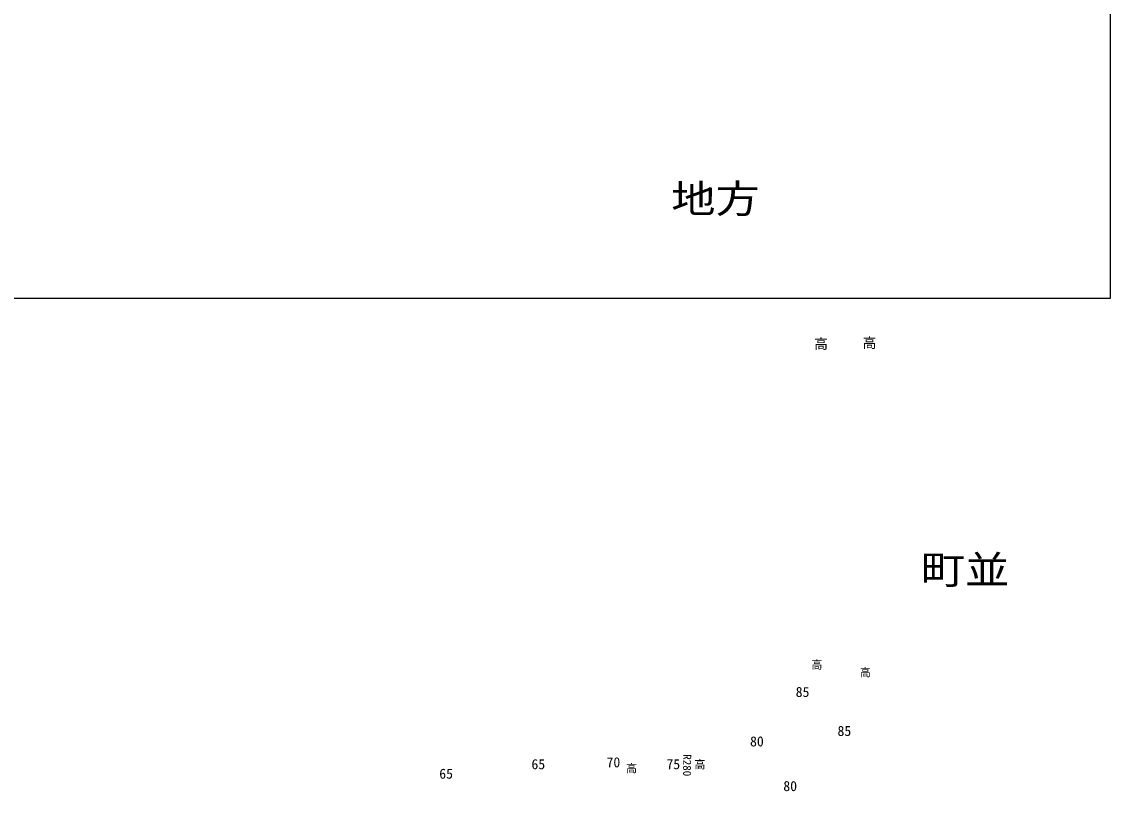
# Model space of a CAD drawing. Units: millimetres, scale not verified. Extents: x -9453 to 9743, y -8805 to 2983.
# Drawn here: x 132 to 2111, y -2850 to -1451 of the extents above; entities that cross this region are included whole.
import ezdxf
from ezdxf.enums import TextEntityAlignment as Align

# ---------------------------------------------------------------- set-up
doc = ezdxf.new("R2010")
doc.units = ezdxf.units.MM
doc.header["$LTSCALE"] = 10
doc.linetypes.add('DOUBLE_CHAIN1', pattern=[8.8, 5, -1, 0.6, -0.6, 0.6, -1])
for name, color, linetype in [('0-0_線路', 7, 'Continuous'), ('0-1', 7, 'Continuous'), ('0-2', 4, 'Continuous'), ('0-4_ジオラマ', 4, 'Continuous'), ('0-8_教室', 3, 'DOUBLE_CHAIN1')]:
    doc.layers.add(name, color=color, linetype=linetype)
doc.styles.add('ＭＳ ゴシック', font='')
doc.styles.get('ＭＳ ゴシック').set_extended_font_data('MS Gothic')

msp = doc.modelspace()

# ---------------------------------------------------------------- linework, layer by layer
at = {"layer": '0-0_線路'}
msp.add_line((2110.88, -1954.03), (-1652.32, -1954.03), dxfattribs=at)
at = {"layer": '0-8_教室', "color": 7, "linetype": 'Continuous'}
msp.add_line((2110.88, 1674.77), (2110.88, -1954.03), dxfattribs=at)

# ---------------------------------------------------------------- texts
at = {"layer": '0-1', "style": 'ＭＳ ゴシック', "width": 1.15}
for s, p in [('地方', (1312.6, -1813.7)), ('町並', (1766.34, -2488.49))]:
    msp.add_text(s, height=51.32, dxfattribs=at).set_placement(p, align=Align.BOTTOM_LEFT)
at = {"layer": '0-2', "style": 'ＭＳ ゴシック'}
msp.add_text('R280', height=14.66, rotation=270, dxfattribs=at).set_placement((1329.87, -2782.93), align=Align.BOTTOM_LEFT)
at = {"layer": '0-4_ジオラマ', "style": 'ＭＳ ゴシック'}
for s, height, p in [('高', 18.33, (1572.5, -2051.02)), ('高', 18.33, (1660.65, -2049.29)), ('高', 14.66, (1567.32, -2631.76)), ('高', 14.66, (1655.47, -2645.59)), ('85', 18.33, (1538.89, -2684.2)), ('85', 18.33, (1614.93, -2755.06)), ('80', 18.33, (1455.92, -2774.07)), ('70', 18.33, (1194.93, -2812.1)), ('65', 18.33, (890.74, -2832.84)), ('65', 18.33, (1058.39, -2815.55)), ('高', 14.66, (1230.28, -2820.16)), ('75', 18.33, (1303.82, -2815.55)), ('高', 14.66, (1354.73, -2813.24)), ('80', 18.33, (1516.42, -2855.31))]:
    msp.add_text(s, height=height, dxfattribs=at).set_placement(p, align=Align.BOTTOM_LEFT)

doc.saveas('drawing.dxf')
